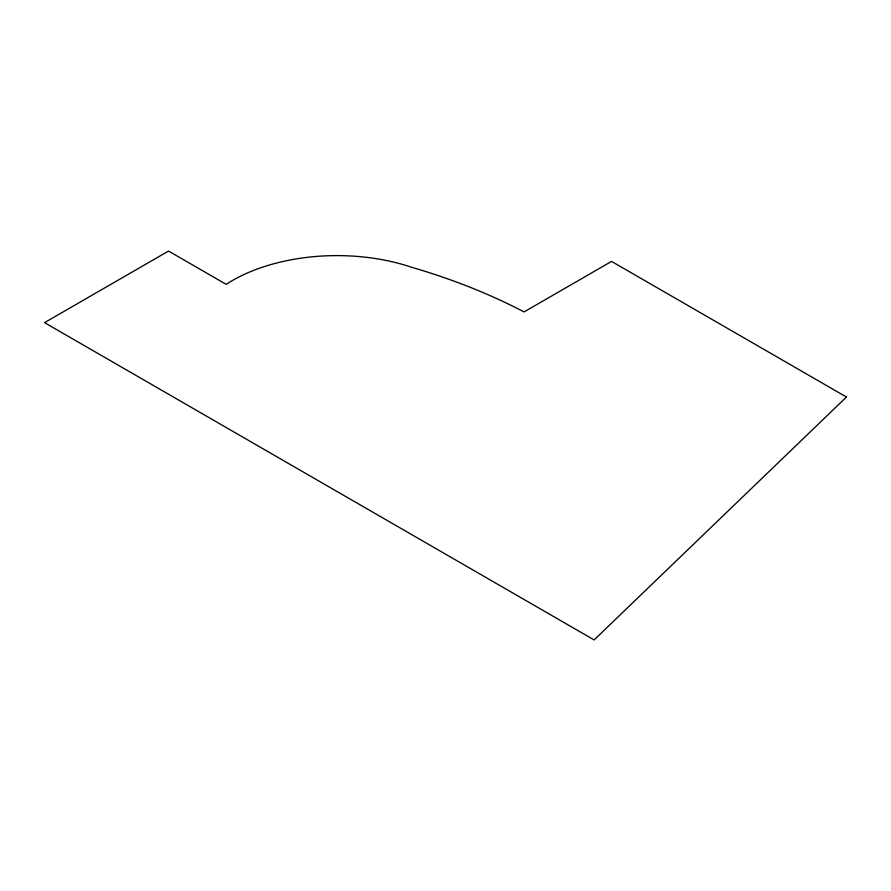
<?xml version="1.0" encoding="UTF-8"?>
<svg xmlns="http://www.w3.org/2000/svg" width="891" height="891" viewBox="0 0 891 891"><rect width="100%" height="100%" fill="white"/><g stroke="black" fill="none" stroke-linecap="round" stroke-linejoin="round"><path stroke-width="1.34" d="M846.45 397.03L594.13 639.938L44.55 322.642L168.533 251.062L226.158 284.329A148.196 85.558 0 0 1 411.464 267.222A509.162 293.963 0 0 1 524.075 311.917L611.549 261.408L846.45 397.03"/></g></svg>
